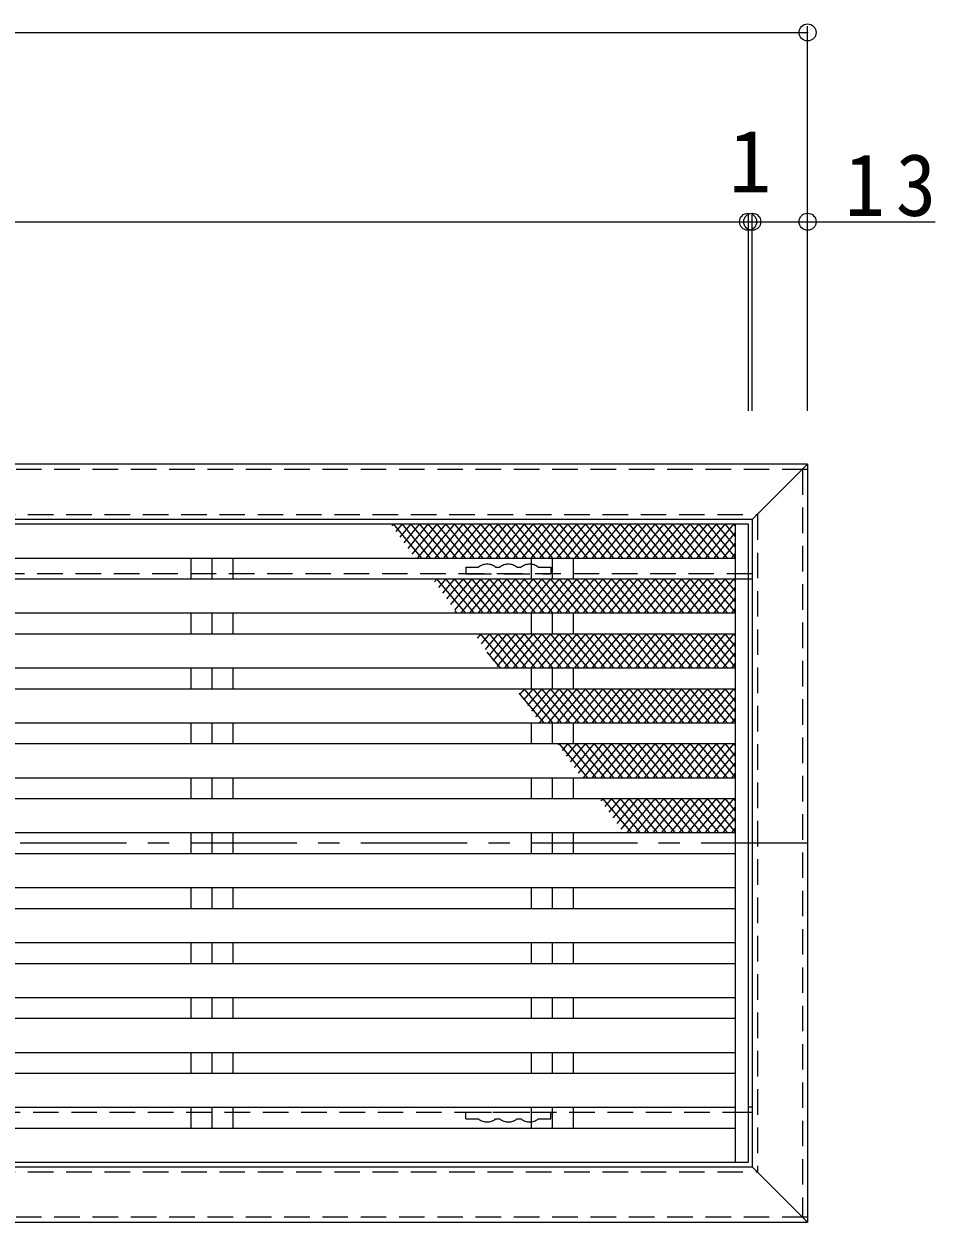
# Model space of a CAD drawing. Units: millimetres at full size, sheet at 1:5; details may follow other scales. Extents: x -907 to 965, y -699 to 661.
# Drawn here: x -298.6 to -84.6, y 185.2 to 466.6 of the extents above; entities that cross this region are included whole.
import ezdxf
from ezdxf.enums import TextEntityAlignment as Align

# ---------------------------------------------------------------- set-up
doc = ezdxf.new("R2010")
doc.units = ezdxf.units.MM
doc.header["$LTSCALE"] = 5
doc.header["$PDMODE"] = 32
doc.header["$PDSIZE"] = 4
doc.linetypes.add('CHAIN1', pattern=[8, 5, -1, 1, -1])
doc.linetypes.add('DASHED1', pattern=[1.8, 1.2, -0.6])
for name, color, linetype, lineweight in [('E-2', 3, 'Continuous', 9), ('E-3', 6, 'Continuous', 9), ('E-4', 7, 'Continuous', 9), ('E-A', 1, 'DASHED1', 9), ('E-D', 6, 'Continuous', 9)]:
    doc.layers.add(name, color=color, linetype=linetype, lineweight=lineweight)
doc.styles.add('ＭＳ ゴシック', font='')
doc.styles.get('ＭＳ ゴシック').set_extended_font_data('MS Gothic')

msp = doc.modelspace()

# ---------------------------------------------------------------- linework, layer by layer
at = {"layer": 'E-2'}
for p, q in [((-492.281, 349.154), (-128.514, 349.154)), ((-131.514, 349.154), (-131.514, 199.254)), ((-128.514, 349.154), (-128.514, 199.254)), ((-494.201, 341.154), (-131.514, 341.154)), ((-259.464, 341.154), (-259.464, 336.254)), ((-254.514, 341.154), (-254.514, 336.254)), ((-249.564, 341.154), (-249.564, 336.254)), ((-179.464, 341.154), (-179.464, 336.254)), ((-174.514, 341.154), (-174.514, 336.254)), ((-169.564, 341.154), (-169.564, 336.254)), ((-495.377, 336.254), (-131.514, 336.254)), ((-497.296, 328.254), (-131.514, 328.254)), ((-259.464, 328.254), (-259.464, 323.354)), ((-254.514, 328.254), (-254.514, 323.354)), ((-249.564, 328.254), (-249.564, 323.354)), ((-179.464, 328.254), (-179.464, 323.354)), ((-174.514, 328.254), (-174.514, 323.354)), ((-169.564, 328.254), (-169.564, 323.354)), ((-498.472, 323.354), (-131.514, 323.354)), ((-500.392, 315.354), (-131.514, 315.354)), ((-259.464, 315.354), (-259.464, 310.454)), ((-254.514, 315.354), (-254.514, 310.454)), ((-249.564, 315.354), (-249.564, 310.454)), ((-179.464, 315.354), (-179.464, 310.454)), ((-174.514, 315.354), (-174.514, 310.454)), ((-169.564, 315.354), (-169.564, 310.454)), ((-501.568, 310.454), (-131.514, 310.454)), ((-503.488, 302.454), (-131.514, 302.454)), ((-259.464, 302.455), (-259.464, 297.554)), ((-254.514, 302.455), (-254.514, 297.554)), ((-249.564, 302.455), (-249.564, 297.554)), ((-179.464, 302.455), (-179.464, 297.554)), ((-174.514, 302.455), (-174.514, 297.554)), ((-169.564, 302.455), (-169.564, 297.554)), ((-504.664, 297.554), (-131.514, 297.554)), ((-506.584, 289.554), (-131.514, 289.554)), ((-259.464, 289.555), (-259.464, 284.654)), ((-254.514, 289.555), (-254.514, 284.654)), ((-249.564, 289.555), (-249.564, 284.654)), ((-179.464, 289.555), (-179.464, 284.654)), ((-174.514, 289.555), (-174.514, 284.654)), ((-169.564, 289.555), (-169.564, 284.654)), ((-507.76, 284.654), (-131.514, 284.654)), ((-509.68, 276.654), (-131.514, 276.654)), ((-259.464, 276.654), (-259.464, 271.754)), ((-254.514, 276.654), (-254.514, 271.754)), ((-249.564, 276.654), (-249.564, 271.754)), ((-179.464, 276.654), (-179.464, 271.754)), ((-174.514, 276.654), (-174.514, 271.754)), ((-169.564, 276.654), (-169.564, 271.754)), ((-510.856, 271.754), (-131.514, 271.754)), ((-512.775, 263.754), (-131.514, 263.754)), ((-259.464, 263.754), (-259.464, 258.854)), ((-254.514, 263.754), (-254.514, 258.854)), ((-249.564, 263.754), (-249.564, 258.854)), ((-179.464, 263.754), (-179.464, 258.854)), ((-174.514, 263.754), (-174.514, 258.854)), ((-169.564, 263.754), (-169.564, 258.854)), ((-513.951, 258.854), (-131.514, 258.854)), ((-515.871, 250.854), (-131.514, 250.854)), ((-259.464, 250.854), (-259.464, 245.954)), ((-254.514, 250.854), (-254.514, 245.954)), ((-249.564, 250.854), (-249.564, 245.954)), ((-179.464, 250.854), (-179.464, 245.954)), ((-174.514, 250.854), (-174.514, 245.954)), ((-169.564, 250.854), (-169.564, 245.954)), ((-517.047, 245.954), (-131.514, 245.954)), ((-518.967, 237.954), (-131.514, 237.954)), ((-259.464, 237.954), (-259.464, 233.054)), ((-254.514, 237.954), (-254.514, 233.054)), ((-249.564, 237.954), (-249.564, 233.054)), ((-179.464, 237.954), (-179.464, 233.054)), ((-174.514, 237.954), (-174.514, 233.054)), ((-169.564, 237.954), (-169.564, 233.054)), ((-520.143, 233.054), (-131.514, 233.054)), ((-522.063, 225.054), (-131.514, 225.054)), ((-259.464, 225.054), (-259.464, 220.154)), ((-254.514, 225.054), (-254.514, 220.154)), ((-249.564, 225.054), (-249.564, 220.154)), ((-179.464, 225.054), (-179.464, 220.154)), ((-174.514, 225.054), (-174.514, 220.154)), ((-169.564, 225.054), (-169.564, 220.154)), ((-523.239, 220.154), (-131.514, 220.154)), ((-525.159, 212.154), (-131.514, 212.154)), ((-259.464, 212.154), (-259.464, 207.254)), ((-254.514, 212.154), (-254.514, 207.254)), ((-249.564, 212.154), (-249.564, 207.254)), ((-179.464, 212.154), (-179.464, 207.254)), ((-174.514, 212.154), (-174.514, 207.254)), ((-169.564, 212.154), (-169.564, 207.254)), ((-526.335, 207.254), (-131.514, 207.254)), ((-528.255, 199.254), (-128.514, 199.254))]:
    msp.add_line(p, q, dxfattribs=at)
at = {"layer": 'E-3'}
for p, q in [((-114.516, 363.204), (-714.513, 363.204)), ((-127.516, 350.204), (-701.513, 350.204)), ((-127.516, 350.204), (-127.516, 198.204)), ((-127.516, 336.204), (-131.514, 336.204)), ((-127.516, 212.204), (-128.514, 212.204)), ((-701.513, 198.204), (-127.516, 198.204)), ((-127.516, 198.204), (-114.516, 185.204)), ((-714.513, 185.204), (-114.516, 185.204))]:
    msp.add_line(p, q, dxfattribs=at)
at = {"layer": 'E-3', "linetype": 'DASHED1'}
for p, q in [((-714.513, 362.004), (-114.516, 362.004)), ((-115.716, 362.004), (-115.716, 186.404)), ((-702.713, 351.404), (-126.316, 351.404)), ((-126.316, 351.404), (-126.316, 197.004)), ((-127.516, 337.404), (-495.101, 337.404)), ((-702.713, 197.004), (-126.316, 197.004)), ((-714.513, 186.404), (-114.516, 186.404))]:
    msp.add_line(p, q, dxfattribs=at)
at = {"layer": 'E-3', "linetype": 'CHAIN1'}
msp.add_line((-114.516, 274.204), (-714.513, 274.204), dxfattribs=at)
at = {"layer": 'E-3'}
msp.add_lwpolyline([(-127.516, 350.204), (-114.516, 363.204), (-114.516, 185.204)], dxfattribs=at)
at = {"layer": 'E-3', "linetype": 'DASHED1'}
msp.add_lwpolyline([(-701.512, 211.004), (-128.514, 211.004), (-127.516, 211.004)], dxfattribs=at)
at = {"layer": 'E-4'}
for p, q in [((-714.514, 464.58), (-114.514, 464.58)), ((-114.514, 375.704), (-114.514, 466.08)), ((-700.514, 420.137), (-128.514, 420.137)), ((-128.514, 421.637), (-128.514, 375.704)), ((-128.514, 420.137), (-127.514, 420.137)), ((-127.514, 375.704), (-127.514, 421.637)), ((-127.514, 420.137), (-114.514, 420.137)), ((-114.514, 420.137), (-84.571, 420.137))]:
    msp.add_line(p, q, dxfattribs=at)
for p in [(-114.514, 464.58), (-128.514, 420.137), (-127.514, 420.137), (-114.514, 420.137)]:
    msp.add_point(p, dxfattribs=at)
at = {"layer": 'E-A'}
for p, q in [((-194.815, 339.004), (-194.815, 337.404)), ((-194.815, 339.004), (-191.815, 339.004)), ((-187.815, 339.004), (-186.815, 339.004)), ((-182.815, 339.004), (-181.815, 339.004)), ((-177.815, 339.004), (-174.815, 339.004)), ((-174.815, 339.004), (-174.815, 337.404)), ((-194.815, 337.404), (-174.815, 337.404)), ((-194.815, 211.004), (-174.815, 211.004)), ((-194.815, 209.404), (-194.815, 211.004)), ((-194.815, 209.404), (-191.815, 209.404)), ((-187.815, 209.404), (-186.815, 209.404)), ((-182.815, 209.404), (-181.815, 209.404)), ((-177.815, 209.404), (-174.815, 209.404)), ((-174.815, 209.404), (-174.815, 211.004))]:
    msp.add_line(p, q, dxfattribs=at)
for centre, start, end in [((-189.815, 336.496), 51.41991, 128.58009), ((-184.815, 336.496), 51.41991, 128.58009), ((-179.815, 336.496), 51.41991, 128.58009), ((-189.815, 211.911), 231.41991, 308.58009), ((-184.815, 211.911), 231.41991, 308.58009), ((-179.815, 211.911), 231.41991, 308.58009)]:
    msp.add_arc(centre, 3.207, start, end, dxfattribs=at)
at = {"layer": 'E-D'}
for p, q in [((-211.84, 349.154), (-212.192, 348.733)), ((-211.932, 349.154), (-205.221, 341.154)), ((-209.789, 349.154), (-211.259, 347.4)), ((-207.737, 349.154), (-210.326, 346.068)), ((-209.882, 349.154), (-203.17, 341.154)), ((-205.687, 349.154), (-209.392, 344.735)), ((-203.636, 349.154), (-208.459, 343.403)), ((-207.831, 349.154), (-201.119, 341.154)), ((-201.585, 349.154), (-207.526, 342.07)), ((-199.534, 349.154), (-206.244, 341.154)), ((-205.779, 349.154), (-199.068, 341.154)), ((-197.483, 349.154), (-204.192, 341.154)), ((-203.729, 349.154), (-197.017, 341.154)), ((-195.432, 349.154), (-202.142, 341.154)), ((-201.678, 349.154), (-194.966, 341.154)), ((-193.381, 349.154), (-200.09, 341.154)), ((-199.627, 349.154), (-192.915, 341.154)), ((-191.329, 349.154), (-198.04, 341.154)), ((-197.575, 349.154), (-190.864, 341.154)), ((-189.279, 349.154), (-195.988, 341.154)), ((-195.525, 349.154), (-188.813, 341.154)), ((-187.228, 349.154), (-193.938, 341.154)), ((-193.474, 349.154), (-186.762, 341.154)), ((-185.177, 349.154), (-191.886, 341.154)), ((-191.423, 349.154), (-184.711, 341.154)), ((-183.125, 349.154), (-189.836, 341.154)), ((-189.371, 349.154), (-182.66, 341.154)), ((-181.075, 349.154), (-187.785, 341.154)), ((-187.321, 349.154), (-180.609, 341.154)), ((-179.024, 349.154), (-185.734, 341.154)), ((-185.27, 349.154), (-178.558, 341.154)), ((-176.973, 349.154), (-183.682, 341.154)), ((-183.219, 349.154), (-176.507, 341.154)), ((-174.921, 349.154), (-181.632, 341.154)), ((-181.167, 349.154), (-174.456, 341.154)), ((-172.871, 349.154), (-179.58, 341.154)), ((-179.117, 349.154), (-172.405, 341.154)), ((-170.82, 349.154), (-177.53, 341.154)), ((-177.066, 349.154), (-170.354, 341.154)), ((-168.769, 349.154), (-175.478, 341.154)), ((-175.015, 349.154), (-168.303, 341.154)), ((-166.717, 349.154), (-173.428, 341.154)), ((-172.963, 349.154), (-166.252, 341.154)), ((-164.667, 349.154), (-171.376, 341.154)), ((-170.913, 349.154), (-164.201, 341.154)), ((-162.616, 349.154), (-169.326, 341.154)), ((-168.862, 349.154), (-162.15, 341.154)), ((-160.565, 349.154), (-167.274, 341.154)), ((-166.811, 349.154), (-160.099, 341.154)), ((-158.514, 349.154), (-165.224, 341.154)), ((-164.759, 349.154), (-158.048, 341.154)), ((-156.463, 349.154), (-163.172, 341.154)), ((-162.709, 349.154), (-155.997, 341.154)), ((-154.412, 349.154), (-161.122, 341.154)), ((-160.658, 349.154), (-153.946, 341.154)), ((-152.361, 349.154), (-159.07, 341.154)), ((-158.607, 349.154), (-151.895, 341.154)), ((-150.31, 349.154), (-157.023, 341.154)), ((-156.555, 349.154), (-149.844, 341.154)), ((-148.259, 349.154), (-154.972, 341.154)), ((-154.505, 349.154), (-147.793, 341.154)), ((-146.208, 349.154), (-152.921, 341.154)), ((-152.455, 349.154), (-145.742, 341.154)), ((-144.158, 349.154), (-150.871, 341.154)), ((-150.404, 349.154), (-143.691, 341.154)), ((-142.107, 349.154), (-148.819, 341.154)), ((-148.353, 349.154), (-141.64, 341.154)), ((-140.056, 349.154), (-146.769, 341.154)), ((-146.302, 349.154), (-139.59, 341.154)), ((-138.005, 349.154), (-144.718, 341.154)), ((-144.251, 349.154), (-137.539, 341.154)), ((-135.955, 349.154), (-142.667, 341.154)), ((-142.201, 349.154), (-135.488, 341.154)), ((-133.904, 349.154), (-140.616, 341.154)), ((-140.15, 349.154), (-133.437, 341.154)), ((-131.853, 349.154), (-138.565, 341.154)), ((-138.099, 349.154), (-131.514, 341.306)), ((-136.048, 349.154), (-131.514, 343.75)), ((-133.998, 349.154), (-131.514, 346.194)), ((-131.946, 349.154), (-131.514, 348.638)), ((-131.514, 347.114), (-136.515, 341.154)), ((-131.514, 344.669), (-134.462, 341.154)), ((-131.514, 342.224), (-132.412, 341.154)), ((-201.585, 336.254), (-202.183, 335.54)), ((-201.678, 336.254), (-194.966, 328.254)), ((-199.534, 336.254), (-201.25, 334.207)), ((-197.483, 336.254), (-200.317, 332.874)), ((-199.627, 336.254), (-192.915, 328.254)), ((-195.432, 336.254), (-199.384, 331.542)), ((-193.381, 336.254), (-198.45, 330.209)), ((-197.575, 336.254), (-190.864, 328.254)), ((-191.329, 336.254), (-197.517, 328.876)), ((-189.279, 336.254), (-195.988, 328.254)), ((-195.525, 336.254), (-188.813, 328.254)), ((-187.228, 336.254), (-193.938, 328.254)), ((-193.474, 336.254), (-186.762, 328.254)), ((-185.177, 336.254), (-191.886, 328.254)), ((-191.423, 336.254), (-184.711, 328.254)), ((-183.125, 336.254), (-189.836, 328.254)), ((-189.371, 336.254), (-182.66, 328.254)), ((-181.075, 336.254), (-187.785, 328.254)), ((-187.321, 336.254), (-180.609, 328.254)), ((-179.024, 336.254), (-185.734, 328.254)), ((-185.27, 336.254), (-178.558, 328.254)), ((-176.973, 336.254), (-183.682, 328.254)), ((-183.219, 336.254), (-176.507, 328.254)), ((-174.921, 336.254), (-181.632, 328.254)), ((-181.167, 336.254), (-174.456, 328.254)), ((-172.871, 336.254), (-179.58, 328.254)), ((-179.117, 336.254), (-172.405, 328.254)), ((-170.82, 336.254), (-177.53, 328.254)), ((-177.066, 336.254), (-170.354, 328.254)), ((-168.769, 336.254), (-175.478, 328.254)), ((-175.015, 336.254), (-168.303, 328.254)), ((-166.717, 336.254), (-173.428, 328.254)), ((-172.963, 336.254), (-166.252, 328.254)), ((-164.667, 336.254), (-171.376, 328.254)), ((-170.913, 336.254), (-164.201, 328.254)), ((-162.616, 336.254), (-169.326, 328.254)), ((-168.862, 336.254), (-162.15, 328.254)), ((-160.565, 336.254), (-167.274, 328.254)), ((-166.811, 336.254), (-160.099, 328.254)), ((-158.514, 336.254), (-165.224, 328.254)), ((-164.759, 336.254), (-158.048, 328.254)), ((-156.463, 336.254), (-163.172, 328.254)), ((-162.709, 336.254), (-155.997, 328.254)), ((-154.412, 336.254), (-161.122, 328.254)), ((-160.658, 336.254), (-153.946, 328.254)), ((-152.361, 336.254), (-159.07, 328.254)), ((-158.607, 336.254), (-151.895, 328.254)), ((-150.31, 336.254), (-157.023, 328.254)), ((-156.555, 336.254), (-149.844, 328.254)), ((-148.259, 336.254), (-154.972, 328.254)), ((-154.505, 336.254), (-147.793, 328.254)), ((-146.208, 336.254), (-152.921, 328.254)), ((-152.455, 336.254), (-145.742, 328.254)), ((-144.158, 336.254), (-150.871, 328.254)), ((-150.404, 336.254), (-143.691, 328.254)), ((-142.107, 336.254), (-148.819, 328.254)), ((-148.353, 336.254), (-141.64, 328.254)), ((-140.056, 336.254), (-146.769, 328.254)), ((-146.302, 336.254), (-139.59, 328.254)), ((-138.005, 336.254), (-144.718, 328.254)), ((-144.251, 336.254), (-137.539, 328.254)), ((-135.955, 336.254), (-142.667, 328.254)), ((-142.201, 336.254), (-135.488, 328.254)), ((-133.904, 336.254), (-140.616, 328.254)), ((-140.15, 336.254), (-133.437, 328.254)), ((-131.853, 336.254), (-138.565, 328.254)), ((-138.099, 336.254), (-131.514, 328.406)), ((-136.048, 336.254), (-131.514, 330.85)), ((-133.998, 336.254), (-131.514, 333.293)), ((-131.946, 336.254), (-131.514, 335.739)), ((-131.514, 334.213), (-136.515, 328.254)), ((-131.514, 331.769), (-134.462, 328.254)), ((-131.514, 329.324), (-132.412, 328.254)), ((-197.407, 328.718), (-197.017, 328.254)), ((-191.329, 323.354), (-192.175, 322.347)), ((-191.423, 323.354), (-184.711, 315.354)), ((-189.279, 323.354), (-191.241, 321.013)), ((-187.228, 323.354), (-190.308, 319.681)), ((-185.177, 323.354), (-189.375, 318.348)), ((-189.371, 323.354), (-182.66, 315.354)), ((-183.125, 323.354), (-188.442, 317.016)), ((-181.075, 323.354), (-187.508, 315.683)), ((-187.321, 323.354), (-180.609, 315.354)), ((-179.024, 323.354), (-185.734, 315.354)), ((-185.27, 323.354), (-178.558, 315.354)), ((-176.973, 323.354), (-183.682, 315.354)), ((-183.219, 323.354), (-176.507, 315.354)), ((-174.921, 323.354), (-181.632, 315.354)), ((-181.167, 323.354), (-174.456, 315.354)), ((-172.871, 323.354), (-179.58, 315.354)), ((-179.117, 323.354), (-172.405, 315.354)), ((-170.82, 323.354), (-177.53, 315.354)), ((-177.066, 323.354), (-170.354, 315.354)), ((-168.769, 323.354), (-175.478, 315.354)), ((-175.015, 323.354), (-168.303, 315.354)), ((-166.717, 323.354), (-173.428, 315.354)), ((-172.963, 323.354), (-166.252, 315.354)), ((-164.667, 323.354), (-171.376, 315.354)), ((-170.913, 323.354), (-164.201, 315.354)), ((-162.616, 323.354), (-169.326, 315.354)), ((-168.862, 323.354), (-162.15, 315.354)), ((-160.565, 323.354), (-167.274, 315.354)), ((-166.811, 323.354), (-160.099, 315.354)), ((-158.514, 323.354), (-165.224, 315.354)), ((-164.759, 323.354), (-158.048, 315.354)), ((-156.463, 323.354), (-163.172, 315.354)), ((-162.709, 323.354), (-155.997, 315.354)), ((-154.412, 323.354), (-161.122, 315.354)), ((-160.658, 323.354), (-153.946, 315.354)), ((-152.361, 323.354), (-159.07, 315.354)), ((-158.607, 323.354), (-151.895, 315.354)), ((-150.31, 323.354), (-157.023, 315.354)), ((-156.555, 323.354), (-149.844, 315.354)), ((-148.259, 323.354), (-154.972, 315.354)), ((-154.505, 323.354), (-147.793, 315.354)), ((-146.208, 323.354), (-152.921, 315.354)), ((-152.455, 323.354), (-145.742, 315.354)), ((-144.158, 323.354), (-150.871, 315.354)), ((-150.404, 323.354), (-143.691, 315.354)), ((-142.107, 323.354), (-148.819, 315.354)), ((-148.353, 323.354), (-141.64, 315.354)), ((-140.056, 323.354), (-146.769, 315.354)), ((-146.302, 323.354), (-139.59, 315.354)), ((-138.005, 323.354), (-144.718, 315.354)), ((-144.251, 323.354), (-137.539, 315.354)), ((-135.955, 323.354), (-142.667, 315.354)), ((-142.201, 323.354), (-135.488, 315.354)), ((-133.904, 323.354), (-140.616, 315.354)), ((-140.15, 323.354), (-133.437, 315.354)), ((-131.853, 323.354), (-138.565, 315.354)), ((-138.099, 323.354), (-131.514, 315.507)), ((-131.514, 321.314), (-136.515, 315.354)), ((-136.048, 323.354), (-131.514, 317.95)), ((-133.998, 323.354), (-131.514, 320.394)), ((-131.946, 323.354), (-131.514, 322.839)), ((-189.886, 319.078), (-186.762, 315.354)), ((-131.514, 318.869), (-134.462, 315.354)), ((-131.514, 316.425), (-132.412, 315.354)), ((-181.075, 310.454), (-182.166, 309.153)), ((-179.024, 310.454), (-181.233, 307.82)), ((-181.167, 310.454), (-174.456, 302.454)), ((-176.973, 310.454), (-180.3, 306.488)), ((-174.921, 310.454), (-179.367, 305.155)), ((-179.117, 310.454), (-172.405, 302.454)), ((-172.871, 310.454), (-178.434, 303.822)), ((-170.82, 310.454), (-177.5, 302.489)), ((-177.066, 310.454), (-170.354, 302.454)), ((-168.769, 310.454), (-175.478, 302.454)), ((-175.015, 310.454), (-168.303, 302.454)), ((-166.717, 310.454), (-173.428, 302.454)), ((-172.963, 310.454), (-166.252, 302.454)), ((-164.667, 310.454), (-171.376, 302.454)), ((-170.913, 310.454), (-164.201, 302.454)), ((-162.616, 310.454), (-169.326, 302.454)), ((-168.862, 310.454), (-162.15, 302.454)), ((-160.565, 310.454), (-167.274, 302.454)), ((-166.811, 310.454), (-160.099, 302.454)), ((-158.514, 310.454), (-165.224, 302.454)), ((-164.759, 310.454), (-158.048, 302.454)), ((-156.463, 310.454), (-163.172, 302.454)), ((-162.709, 310.454), (-155.997, 302.454)), ((-154.412, 310.454), (-161.122, 302.454)), ((-160.658, 310.454), (-153.946, 302.454)), ((-152.361, 310.454), (-159.07, 302.454)), ((-158.607, 310.454), (-151.895, 302.454)), ((-150.31, 310.454), (-157.023, 302.454)), ((-156.555, 310.454), (-149.844, 302.454)), ((-148.259, 310.454), (-154.972, 302.454)), ((-154.505, 310.454), (-147.793, 302.454)), ((-146.208, 310.454), (-152.921, 302.454)), ((-152.455, 310.454), (-145.742, 302.454)), ((-144.158, 310.454), (-150.871, 302.454)), ((-150.404, 310.454), (-143.691, 302.454)), ((-142.107, 310.454), (-148.819, 302.454)), ((-148.353, 310.454), (-141.64, 302.454)), ((-140.056, 310.454), (-146.769, 302.454)), ((-146.302, 310.454), (-139.59, 302.454)), ((-138.005, 310.454), (-144.718, 302.454)), ((-144.251, 310.454), (-137.539, 302.454)), ((-135.955, 310.454), (-142.667, 302.454)), ((-142.201, 310.454), (-135.488, 302.454)), ((-133.904, 310.454), (-140.616, 302.454)), ((-140.15, 310.454), (-133.437, 302.454)), ((-131.853, 310.454), (-138.565, 302.454)), ((-138.099, 310.454), (-131.514, 302.607)), ((-136.048, 310.454), (-131.514, 305.05)), ((-133.998, 310.454), (-131.514, 307.494)), ((-131.946, 310.454), (-131.514, 309.939)), ((-182.365, 309.437), (-176.507, 302.454)), ((-131.514, 308.414), (-136.515, 302.454)), ((-131.514, 305.97), (-134.462, 302.454)), ((-131.514, 303.525), (-132.412, 302.454)), ((-172.871, 297.554), (-173.091, 297.292)), ((-172.963, 297.554), (-166.252, 289.554)), ((-170.82, 297.554), (-172.158, 295.959)), ((-168.769, 297.554), (-171.224, 294.627)), ((-170.913, 297.554), (-164.201, 289.554)), ((-166.717, 297.554), (-170.291, 293.294)), ((-164.667, 297.554), (-169.358, 291.961)), ((-168.862, 297.554), (-162.15, 289.554)), ((-162.616, 297.554), (-168.425, 290.628)), ((-160.565, 297.554), (-167.274, 289.554)), ((-166.811, 297.554), (-160.099, 289.554)), ((-158.514, 297.554), (-165.224, 289.554)), ((-164.759, 297.554), (-158.048, 289.554)), ((-156.463, 297.554), (-163.172, 289.554)), ((-162.709, 297.554), (-155.997, 289.554)), ((-154.412, 297.554), (-161.122, 289.554)), ((-160.658, 297.554), (-153.946, 289.554)), ((-152.361, 297.554), (-159.07, 289.554)), ((-158.607, 297.554), (-151.895, 289.554)), ((-150.31, 297.554), (-157.023, 289.554)), ((-156.555, 297.554), (-149.844, 289.554)), ((-148.259, 297.554), (-154.972, 289.554)), ((-154.505, 297.554), (-147.793, 289.554)), ((-146.208, 297.554), (-152.921, 289.554)), ((-152.455, 297.554), (-145.742, 289.554)), ((-144.158, 297.554), (-150.871, 289.554)), ((-150.404, 297.554), (-143.691, 289.554)), ((-142.107, 297.554), (-148.819, 289.554)), ((-148.353, 297.554), (-141.64, 289.554)), ((-140.056, 297.554), (-146.769, 289.554)), ((-146.302, 297.554), (-139.59, 289.554)), ((-138.005, 297.554), (-144.718, 289.554)), ((-144.251, 297.554), (-137.539, 289.554)), ((-135.955, 297.554), (-142.667, 289.554)), ((-142.201, 297.554), (-135.488, 289.554)), ((-133.904, 297.554), (-140.616, 289.554)), ((-140.15, 297.554), (-133.437, 289.554)), ((-131.853, 297.554), (-138.565, 289.554)), ((-138.099, 297.554), (-131.514, 289.707)), ((-131.514, 295.514), (-136.515, 289.554)), ((-136.048, 297.554), (-131.514, 292.15)), ((-133.998, 297.554), (-131.514, 294.594)), ((-131.946, 297.554), (-131.514, 297.039)), ((-131.514, 293.07), (-134.462, 289.554)), ((-131.514, 290.624), (-132.412, 289.554)), ((-162.616, 284.654), (-163.082, 284.098)), ((-162.709, 284.654), (-155.997, 276.654)), ((-160.565, 284.654), (-162.149, 282.766)), ((-158.514, 284.654), (-161.216, 281.432)), ((-160.658, 284.654), (-153.946, 276.654)), ((-156.463, 284.654), (-160.283, 280.1)), ((-154.412, 284.654), (-159.349, 278.767)), ((-158.607, 284.654), (-151.895, 276.654)), ((-152.361, 284.654), (-158.417, 277.434)), ((-150.31, 284.654), (-157.023, 276.654)), ((-156.555, 284.654), (-149.844, 276.654)), ((-148.259, 284.654), (-154.972, 276.654)), ((-154.505, 284.654), (-147.793, 276.654)), ((-146.208, 284.654), (-152.921, 276.654)), ((-152.455, 284.654), (-145.742, 276.654)), ((-144.158, 284.654), (-150.871, 276.654)), ((-150.404, 284.654), (-143.691, 276.654)), ((-142.107, 284.654), (-148.819, 276.654)), ((-148.353, 284.654), (-141.64, 276.654)), ((-140.056, 284.654), (-146.769, 276.654)), ((-146.302, 284.654), (-139.59, 276.654)), ((-138.005, 284.654), (-144.718, 276.654)), ((-144.251, 284.654), (-137.539, 276.654)), ((-135.955, 284.654), (-142.667, 276.654)), ((-142.201, 284.654), (-135.488, 276.654)), ((-133.904, 284.654), (-140.616, 276.654)), ((-140.15, 284.654), (-133.437, 276.654)), ((-131.853, 284.654), (-138.565, 276.654)), ((-138.099, 284.654), (-131.514, 276.807)), ((-136.048, 284.654), (-131.514, 279.25)), ((-133.998, 284.654), (-131.514, 281.694)), ((-131.946, 284.654), (-131.514, 284.139)), ((-131.514, 282.614), (-136.515, 276.654)), ((-131.514, 280.17), (-134.462, 276.654)), ((-131.514, 277.725), (-132.412, 276.654))]:
    msp.add_line(p, q, dxfattribs=at)

# ---------------------------------------------------------------- texts
at = {"layer": 'E-4', "color": 2, "style": 'ＭＳ ゴシック'}
msp.add_text('1', height=14.66, dxfattribs=at).set_placement((-133.014, 422.637), align=Align.BOTTOM_LEFT)
at = {"layer": 'E-4', "color": 2, "insert": (-105.821, 421.26), "char_height": 14.66, "attachment_point": 7, "style": 'ＭＳ ゴシック'}
msp.add_mtext('\\T1.27;\\W0.95;13', dxfattribs=at)

doc.saveas('drawing.dxf')
